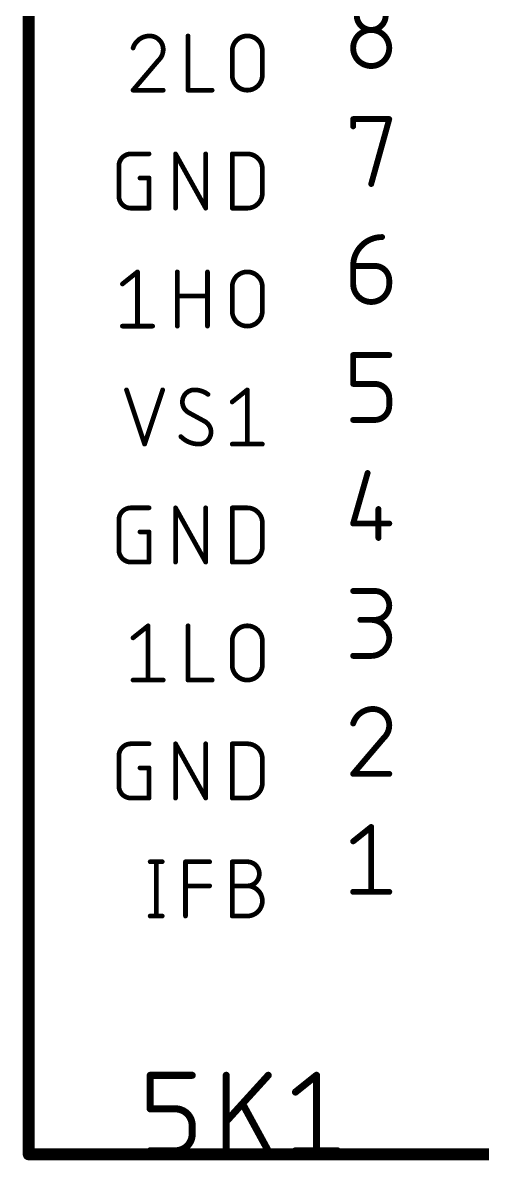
# Model space of a CAD drawing. Extents: x -177 to 163, y -159 to 163.
# Drawn here: x 26.54 to 36.43, y -57.28 to -32.79 of the extents above; entities that cross this region are included whole.
import ezdxf

# ---------------------------------------------------------------- set-up
doc = ezdxf.new("R2010")
doc.units = 0
for name, color, linetype in [('94', 12, 'CONTINUOUS'), ('95', 251, 'CONTINUOUS'), ('96', 251, 'CONTINUOUS')]:
    doc.layers.add(name, color=color, linetype=linetype)

msp = doc.modelspace()

# ---------------------------------------------------------------- linework, layer by layer
at = {"layer": '94'}
for points, const_width in [([(26.67, -3.81), (26.67, -57.15)], 0.254), ([(30.0998, -33.0708), (30.0998, -34.2392)], 0.1016), ([(29.4682, -33.5901), (28.9165, -34.2392)], 0.1016), ([(31.0501, -33.9146), (31.0501, -33.3954)], 0.1016), ([(31.6992, -33.3954), (31.6992, -33.9146)], 0.1016), ([(28.9165, -34.2392), (29.5656, -34.2392)], 0.1016), ([(30.0998, -34.2392), (30.6191, -34.2392)], 0.1016), ([(28.8713, -35.6108), (29.2608, -35.6108)], 0.1016), ([(29.8309, -36.7792), (29.8309, -35.6108)], 0.1016), ([(29.8309, -35.6108), (30.48, -36.7792)], 0.1016), ([(30.48, -36.7792), (30.48, -35.6108)], 0.1016), ([(31.0501, -36.7792), (31.0501, -35.6108)], 0.1016), ([(31.0501, -35.6108), (31.3746, -35.6108)], 0.1016), ([(28.6117, -36.5196), (28.6117, -35.8704)], 0.1016), ([(31.6992, -35.9354), (31.6992, -36.4546)], 0.1016), ([(29.0661, -36.1301), (29.2608, -36.1301)], 0.1016), ([(29.2608, -36.1301), (29.2608, -36.7792)], 0.1016), ([(29.2608, -36.7792), (28.8713, -36.7792)], 0.1016), ([(31.3746, -36.7792), (31.0501, -36.7792)], 0.1016), ([(28.6879, -38.4104), (29.0125, -38.1508)], 0.1016), ([(29.0125, -38.1508), (29.0125, -39.3192)], 0.1016), ([(29.869, -39.3192), (29.869, -38.1508)], 0.1016), ([(30.5181, -38.1508), (30.5181, -39.3192)], 0.1016), ([(31.0501, -38.9946), (31.0501, -38.4754)], 0.1016), ([(31.6992, -38.4754), (31.6992, -38.9946)], 0.1016), ([(29.869, -38.6701), (30.5181, -38.6701)], 0.1016), ([(28.6879, -39.3192), (29.337, -39.3192)], 0.1016), ([(28.7754, -40.6908), (29.1649, -41.8592)], 0.1016), ([(29.1649, -41.8592), (29.5543, -40.6908)], 0.1016), ([(31.0501, -40.9504), (31.3746, -40.6908)], 0.1016), ([(31.3746, -40.6908), (31.3746, -41.8592)], 0.1016), ([(30.4645, -41.3724), (30.1075, -41.1776)], 0.1016), ([(31.0501, -41.8592), (31.6992, -41.8592)], 0.1016), ([(28.8713, -43.2308), (29.2608, -43.2308)], 0.1016), ([(29.8309, -44.3992), (29.8309, -43.2308)], 0.1016), ([(29.8309, -43.2308), (30.48, -44.3992)], 0.1016), ([(30.48, -44.3992), (30.48, -43.2308)], 0.1016), ([(31.0501, -44.3992), (31.0501, -43.2308)], 0.1016), ([(31.0501, -43.2308), (31.3746, -43.2308)], 0.1016), ([(28.6117, -44.1396), (28.6117, -43.4904)], 0.1016), ([(31.6992, -43.5554), (31.6992, -44.0746)], 0.1016), ([(29.0661, -43.7501), (29.2608, -43.7501)], 0.1016), ([(29.2608, -43.7501), (29.2608, -44.3992)], 0.1016), ([(29.2608, -44.3992), (28.8713, -44.3992)], 0.1016), ([(31.3746, -44.3992), (31.0501, -44.3992)], 0.1016), ([(28.9165, -46.0304), (29.241, -45.7708)], 0.1016), ([(29.241, -45.7708), (29.241, -46.9392)], 0.1016), ([(30.0998, -45.7708), (30.0998, -46.9392)], 0.1016), ([(31.0501, -46.6146), (31.0501, -46.0954)], 0.1016), ([(31.6992, -46.0954), (31.6992, -46.6146)], 0.1016), ([(28.9165, -46.9392), (29.5656, -46.9392)], 0.1016), ([(30.0998, -46.9392), (30.6191, -46.9392)], 0.1016), ([(28.8713, -48.3108), (29.2608, -48.3108)], 0.1016), ([(29.8309, -49.4792), (29.8309, -48.3108)], 0.1016), ([(29.8309, -48.3108), (30.48, -49.4792)], 0.1016), ([(30.48, -49.4792), (30.48, -48.3108)], 0.1016), ([(31.0501, -49.4792), (31.0501, -48.3108)], 0.1016), ([(31.0501, -48.3108), (31.3746, -48.3108)], 0.1016), ([(28.6117, -49.2196), (28.6117, -48.5704)], 0.1016), ([(31.6992, -48.6354), (31.6992, -49.1546)], 0.1016), ([(29.0661, -48.8301), (29.2608, -48.8301)], 0.1016), ([(29.2608, -48.8301), (29.2608, -49.4792)], 0.1016), ([(29.2608, -49.4792), (28.8713, -49.4792)], 0.1016), ([(31.3746, -49.4792), (31.0501, -49.4792)], 0.1016), ([(29.2848, -50.8508), (29.5444, -50.8508)], 0.1016), ([(29.4146, -50.8508), (29.4146, -52.0192)], 0.1016), ([(30.0448, -52.0192), (30.0448, -50.8508)], 0.1016), ([(30.0448, -50.8508), (30.5641, -50.8508)], 0.1016), ([(31.0501, -52.0192), (31.0501, -50.8508)], 0.1016), ([(31.0501, -50.8508), (31.3746, -50.8508)], 0.1016), ([(30.0448, -51.3701), (30.5641, -51.3701)], 0.1016), ([(31.0501, -51.3701), (31.3746, -51.3701)], 0.1016), ([(29.2848, -52.0192), (29.5444, -52.0192)], 0.1016), ([(31.3746, -52.0192), (31.0501, -52.0192)], 0.1016), ([(26.67, -57.15), (36.83, -57.15)], 0.254)]:
    msp.add_lwpolyline(points, dxfattribs=dict(at, const_width=const_width))
for points, const_width in [([(29.2735, -33.0708, 0.3252), (28.9165, -33.3304)], 0.1016), ([(29.5656, -33.3629, 0.4142), (29.2735, -33.0708)], 0.1016), ([(29.2735, -33.0454, 1), (29.2735, -33.0962)], 0.0508), ([(29.2735, -33.0962, 1), (29.2735, -33.0454)], 0.0508), ([(30.1253, -33.0708, 1), (30.0744, -33.0708)], 0.0508), ([(31.6992, -33.3954, 1), (31.0501, -33.3954)], 0.1016), ([(28.8923, -33.3226, 1), (28.9407, -33.3383)], 0.0508), ([(29.4682, -33.5901, 0.2053), (29.5656, -33.3629)], 0.1016), ([(29.4507, -33.5717, 1), (29.4858, -33.6085)], 0.0508), ([(29.4876, -33.6065, 1), (29.4489, -33.5736)], 0.0508), ([(29.591, -33.3629, 1), (29.5402, -33.3629)], 0.0508), ([(29.5402, -33.3629, 1), (29.591, -33.3629)], 0.0508), ([(31.0755, -33.3954, 1), (31.0247, -33.3954)], 0.0508), ([(31.0247, -33.3954, 1), (31.0755, -33.3954)], 0.0508), ([(31.7246, -33.3954, 1), (31.6738, -33.3954)], 0.0508), ([(31.6738, -33.3954, 1), (31.7246, -33.3954)], 0.0508), ([(31.0501, -33.9146, 1), (31.6992, -33.9146)], 0.1016), ([(31.0755, -33.9146, 1), (31.0247, -33.9146)], 0.0508), ([(31.0247, -33.9146, 1), (31.0755, -33.9146)], 0.0508), ([(31.7246, -33.9146, 1), (31.6738, -33.9146)], 0.0508), ([(31.6738, -33.9146, 1), (31.7246, -33.9146)], 0.0508), ([(28.8971, -34.2227, 1), (28.9358, -34.2557)], 0.0508), ([(28.9165, -34.2138, 1), (28.9165, -34.2646)], 0.0508), ([(29.5656, -34.2646, 1), (29.5656, -34.2138)], 0.0508), ([(30.0998, -34.2138, 1), (30.0998, -34.2646)], 0.0508), ([(30.0744, -34.2392, 1), (30.1253, -34.2392)], 0.0508), ([(30.6191, -34.2646, 1), (30.6191, -34.2138)], 0.0508), ([(28.8713, -35.6108, 0.4142), (28.6117, -35.8704)], 0.1016), ([(28.8713, -35.5854, 1), (28.8713, -35.6362)], 0.0508), ([(28.8713, -35.6362, 1), (28.8713, -35.5854)], 0.0508), ([(29.2608, -35.6362, 1), (29.2608, -35.5854)], 0.0508), ([(29.8563, -35.6108, 1), (29.8055, -35.6108)], 0.0508), ([(29.8531, -35.5985, 1), (29.8087, -35.6231)], 0.0508), ([(30.5054, -35.6108, 1), (30.4546, -35.6108)], 0.0508), ([(31.0755, -35.6108, 1), (31.0247, -35.6108)], 0.0508), ([(31.0501, -35.5854, 1), (31.0501, -35.6362)], 0.0508), ([(31.6992, -35.9354, 0.4142), (31.3746, -35.6108)], 0.1016), ([(31.3746, -35.5854, 1), (31.3746, -35.6362)], 0.0508), ([(31.3746, -35.6362, 1), (31.3746, -35.5854)], 0.0508), ([(28.6371, -35.8704, 1), (28.5863, -35.8704)], 0.0508), ([(28.5863, -35.8704, 1), (28.6371, -35.8704)], 0.0508), ([(31.7246, -35.9354, 1), (31.6738, -35.9354)], 0.0508), ([(31.6738, -35.9354, 1), (31.7246, -35.9354)], 0.0508), ([(29.0661, -36.1047, 1), (29.0661, -36.1555)], 0.0508), ([(29.2862, -36.1301, 1), (29.2354, -36.1301)], 0.0508), ([(29.2608, -36.1555, 1), (29.2608, -36.1047)], 0.0508), ([(28.6117, -36.5196, 0.4142), (28.8713, -36.7792)], 0.1016), ([(28.6371, -36.5196, 1), (28.5863, -36.5196)], 0.0508), ([(31.3746, -36.7792, 0.4142), (31.6992, -36.4546)], 0.1016), ([(31.7246, -36.4546, 1), (31.6738, -36.4546)], 0.0508), ([(31.6738, -36.4546, 1), (31.7246, -36.4546)], 0.0508), ([(28.5863, -36.5196, 1), (28.6371, -36.5196)], 0.0508), ([(28.8713, -36.7538, 1), (28.8713, -36.8046)], 0.0508), ([(28.8713, -36.8046, 1), (28.8713, -36.7538)], 0.0508), ([(29.2608, -36.8046, 1), (29.2608, -36.7538)], 0.0508), ([(31.0501, -36.7538, 1), (31.0501, -36.8046)], 0.0508), ([(31.3746, -36.7538, 1), (31.3746, -36.8046)], 0.0508), ([(31.3746, -36.8046, 1), (31.3746, -36.7538)], 0.0508), ([(29.2354, -36.7792, 1), (29.2862, -36.7792)], 0.0508), ([(29.8055, -36.7792, 1), (29.8563, -36.7792)], 0.0508), ([(30.4546, -36.7792, 1), (30.5054, -36.7792)], 0.0508), ([(30.4578, -36.7915, 1), (30.5022, -36.7669)], 0.0508), ([(31.0247, -36.7792, 1), (31.0755, -36.7792)], 0.0508), ([(29.0379, -38.1508, 1), (28.987, -38.1508)], 0.0508), ([(29.0283, -38.1706, 1), (28.9966, -38.131)], 0.0508), ([(29.8944, -38.1508, 1), (29.8436, -38.1508)], 0.0508), ([(30.5435, -38.1508, 1), (30.4927, -38.1508)], 0.0508), ([(31.6992, -38.4754, 1), (31.0501, -38.4754)], 0.1016), ([(28.672, -38.3906, 1), (28.7038, -38.4303)], 0.0508), ([(31.0755, -38.4754, 1), (31.0247, -38.4754)], 0.0508), ([(31.7246, -38.4754, 1), (31.6738, -38.4754)], 0.0508), ([(29.869, -38.6447, 1), (29.869, -38.6955)], 0.0508), ([(30.5181, -38.6955, 1), (30.5181, -38.6447)], 0.0508), ([(31.0247, -38.4754, 1), (31.0755, -38.4754)], 0.0508), ([(31.6738, -38.4754, 1), (31.7246, -38.4754)], 0.0508), ([(31.0501, -38.9946, 1), (31.6992, -38.9946)], 0.1016), ([(31.0755, -38.9946, 1), (31.0247, -38.9946)], 0.0508), ([(31.0247, -38.9946, 1), (31.0755, -38.9946)], 0.0508), ([(31.7246, -38.9946, 1), (31.6738, -38.9946)], 0.0508), ([(31.6738, -38.9946, 1), (31.7246, -38.9946)], 0.0508), ([(28.6879, -39.2938, 1), (28.6879, -39.3446)], 0.0508), ([(28.987, -39.3192, 1), (29.0379, -39.3192)], 0.0508), ([(29.337, -39.3446, 1), (29.337, -39.2938)], 0.0508), ([(29.8436, -39.3192, 1), (29.8944, -39.3192)], 0.0508), ([(30.4927, -39.3192, 1), (30.5435, -39.3192)], 0.0508), ([(28.7995, -40.6828, 1), (28.7513, -40.6988)], 0.0508), ([(29.5784, -40.6988, 1), (29.5302, -40.6828)], 0.0508), ([(30.2373, -40.6908, 0.4142), (29.9776, -40.9504)], 0.1016), ([(30.5294, -40.7882, 0.1623), (30.2373, -40.6908)], 0.1016), ([(30.2373, -40.6654, 1), (30.2373, -40.7162)], 0.0508), ([(30.2373, -40.7162, 1), (30.2373, -40.6654)], 0.0508), ([(31.4, -40.6908, 1), (31.3492, -40.6908)], 0.0508), ([(31.3905, -40.7106, 1), (31.3588, -40.671)], 0.0508), ([(30.5142, -40.8085, 1), (30.5446, -40.7678)], 0.0508), ([(29.9776, -40.9504, 0.2656), (30.1075, -41.1776)], 0.1016), ([(30.003, -40.9504, 1), (29.9522, -40.9504)], 0.0508), ([(29.9522, -40.9504, 1), (30.003, -40.9504)], 0.0508), ([(30.1196, -41.1553, 1), (30.0953, -41.1999)], 0.0508), ([(30.0946, -41.1995, 1), (30.1204, -41.1558)], 0.0508), ([(31.0342, -40.9306, 1), (31.066, -40.9703)], 0.0508), ([(30.5943, -41.5996, 0.2656), (30.4645, -41.3724)], 0.1016), ([(30.4774, -41.3505, 1), (30.4516, -41.3943)], 0.0508), ([(30.4523, -41.3947, 1), (30.4766, -41.3501)], 0.0508), ([(30.3347, -41.8592, 0.4142), (30.5943, -41.5996)], 0.1016), ([(30.6197, -41.5996, 1), (30.5689, -41.5996)], 0.0508), ([(30.5689, -41.5996, 1), (30.6197, -41.5996)], 0.0508), ([(29.1408, -41.8512, 1), (29.1889, -41.8672)], 0.0508), ([(29.1408, -41.8672, 1), (29.1889, -41.8512)], 0.0508), ([(29.9452, -41.6969, 0.2), (30.3347, -41.8592)], 0.1016), ([(29.9632, -41.679, 1), (29.9272, -41.7148)], 0.0508), ([(30.3347, -41.8338, 1), (30.3347, -41.8846)], 0.0508), ([(30.3347, -41.8846, 1), (30.3347, -41.8338)], 0.0508), ([(31.0501, -41.8338, 1), (31.0501, -41.8846)], 0.0508), ([(31.3492, -41.8592, 1), (31.4, -41.8592)], 0.0508), ([(31.6992, -41.8846, 1), (31.6992, -41.8338)], 0.0508), ([(28.8713, -43.2308, 0.4142), (28.6117, -43.4904)], 0.1016), ([(28.8713, -43.2054, 1), (28.8713, -43.2562)], 0.0508), ([(28.8713, -43.2562, 1), (28.8713, -43.2054)], 0.0508), ([(29.2608, -43.2562, 1), (29.2608, -43.2054)], 0.0508), ([(29.8563, -43.2308, 1), (29.8055, -43.2308)], 0.0508), ([(29.8531, -43.2185, 1), (29.8087, -43.2431)], 0.0508), ([(30.5054, -43.2308, 1), (30.4546, -43.2308)], 0.0508), ([(31.0755, -43.2308, 1), (31.0247, -43.2308)], 0.0508), ([(31.0501, -43.2054, 1), (31.0501, -43.2562)], 0.0508), ([(31.6992, -43.5554, 0.4142), (31.3746, -43.2308)], 0.1016), ([(31.3746, -43.2054, 1), (31.3746, -43.2562)], 0.0508), ([(31.3746, -43.2562, 1), (31.3746, -43.2054)], 0.0508), ([(28.6371, -43.4904, 1), (28.5863, -43.4904)], 0.0508), ([(28.5863, -43.4904, 1), (28.6371, -43.4904)], 0.0508), ([(31.7246, -43.5554, 1), (31.6738, -43.5554)], 0.0508), ([(31.6738, -43.5554, 1), (31.7246, -43.5554)], 0.0508), ([(29.0661, -43.7247, 1), (29.0661, -43.7755)], 0.0508), ([(29.2862, -43.7501, 1), (29.2354, -43.7501)], 0.0508), ([(29.2608, -43.7755, 1), (29.2608, -43.7247)], 0.0508), ([(31.3746, -44.3992, 0.4142), (31.6992, -44.0746)], 0.1016), ([(31.7246, -44.0746, 1), (31.6738, -44.0746)], 0.0508), ([(31.6738, -44.0746, 1), (31.7246, -44.0746)], 0.0508), ([(28.6117, -44.1396, 0.4142), (28.8713, -44.3992)], 0.1016), ([(28.6371, -44.1396, 1), (28.5863, -44.1396)], 0.0508), ([(28.5863, -44.1396, 1), (28.6371, -44.1396)], 0.0508), ([(28.8713, -44.3738, 1), (28.8713, -44.4246)], 0.0508), ([(28.8713, -44.4246, 1), (28.8713, -44.3738)], 0.0508), ([(29.2354, -44.3992, 1), (29.2862, -44.3992)], 0.0508), ([(29.2608, -44.4246, 1), (29.2608, -44.3738)], 0.0508), ([(29.8055, -44.3992, 1), (29.8563, -44.3992)], 0.0508), ([(30.4546, -44.3992, 1), (30.5054, -44.3992)], 0.0508), ([(30.4578, -44.4115, 1), (30.5022, -44.3869)], 0.0508), ([(31.0501, -44.3738, 1), (31.0501, -44.4246)], 0.0508), ([(31.0247, -44.3992, 1), (31.0755, -44.3992)], 0.0508), ([(31.3746, -44.3738, 1), (31.3746, -44.4246)], 0.0508), ([(31.3746, -44.4246, 1), (31.3746, -44.3738)], 0.0508), ([(29.2664, -45.7708, 1), (29.2156, -45.7708)], 0.0508), ([(29.2569, -45.7906, 1), (29.2252, -45.751)], 0.0508), ([(30.1253, -45.7708, 1), (30.0744, -45.7708)], 0.0508), ([(31.6992, -46.0954, 1), (31.0501, -46.0954)], 0.1016), ([(28.9006, -46.0106, 1), (28.9324, -46.0503)], 0.0508), ([(31.0755, -46.0954, 1), (31.0247, -46.0954)], 0.0508), ([(31.0247, -46.0954, 1), (31.0755, -46.0954)], 0.0508), ([(31.7246, -46.0954, 1), (31.6738, -46.0954)], 0.0508), ([(31.6738, -46.0954, 1), (31.7246, -46.0954)], 0.0508), ([(31.0501, -46.6146, 1), (31.6992, -46.6146)], 0.1016), ([(31.0755, -46.6146, 1), (31.0247, -46.6146)], 0.0508), ([(31.0247, -46.6146, 1), (31.0755, -46.6146)], 0.0508), ([(31.7246, -46.6146, 1), (31.6738, -46.6146)], 0.0508), ([(31.6738, -46.6146, 1), (31.7246, -46.6146)], 0.0508), ([(28.9165, -46.9138, 1), (28.9165, -46.9646)], 0.0508), ([(29.2156, -46.9392, 1), (29.2664, -46.9392)], 0.0508), ([(29.5656, -46.9646, 1), (29.5656, -46.9138)], 0.0508), ([(30.0998, -46.9138, 1), (30.0998, -46.9646)], 0.0508), ([(30.0744, -46.9392, 1), (30.1253, -46.9392)], 0.0508), ([(30.6191, -46.9646, 1), (30.6191, -46.9138)], 0.0508), ([(28.8713, -48.3108, 0.4142), (28.6117, -48.5704)], 0.1016), ([(28.8713, -48.2854, 1), (28.8713, -48.3362)], 0.0508), ([(28.8713, -48.3362, 1), (28.8713, -48.2854)], 0.0508), ([(29.2608, -48.3362, 1), (29.2608, -48.2854)], 0.0508), ([(29.8563, -48.3108, 1), (29.8055, -48.3108)], 0.0508), ([(29.8531, -48.2985, 1), (29.8087, -48.3231)], 0.0508), ([(30.5054, -48.3108, 1), (30.4546, -48.3108)], 0.0508), ([(31.0755, -48.3108, 1), (31.0247, -48.3108)], 0.0508), ([(31.0501, -48.2854, 1), (31.0501, -48.3362)], 0.0508), ([(31.6992, -48.6354, 0.4142), (31.3746, -48.3108)], 0.1016), ([(31.3746, -48.2854, 1), (31.3746, -48.3362)], 0.0508), ([(31.3746, -48.3362, 1), (31.3746, -48.2854)], 0.0508), ([(28.6371, -48.5704, 1), (28.5863, -48.5704)], 0.0508), ([(28.5863, -48.5704, 1), (28.6371, -48.5704)], 0.0508), ([(31.7246, -48.6354, 1), (31.6738, -48.6354)], 0.0508), ([(31.6738, -48.6354, 1), (31.7246, -48.6354)], 0.0508), ([(29.0661, -48.8047, 1), (29.0661, -48.8555)], 0.0508), ([(29.2862, -48.8301, 1), (29.2354, -48.8301)], 0.0508), ([(29.2608, -48.8555, 1), (29.2608, -48.8047)], 0.0508), ([(28.6117, -49.2196, 0.4142), (28.8713, -49.4792)], 0.1016), ([(28.6371, -49.2196, 1), (28.5863, -49.2196)], 0.0508), ([(28.5863, -49.2196, 1), (28.6371, -49.2196)], 0.0508), ([(31.3746, -49.4792, 0.4142), (31.6992, -49.1546)], 0.1016), ([(31.7246, -49.1546, 1), (31.6738, -49.1546)], 0.0508), ([(31.6738, -49.1546, 1), (31.7246, -49.1546)], 0.0508), ([(28.8713, -49.4538, 1), (28.8713, -49.5046)], 0.0508), ([(28.8713, -49.5046, 1), (28.8713, -49.4538)], 0.0508), ([(29.2354, -49.4792, 1), (29.2862, -49.4792)], 0.0508), ([(29.2608, -49.5046, 1), (29.2608, -49.4538)], 0.0508), ([(29.8055, -49.4792, 1), (29.8563, -49.4792)], 0.0508), ([(30.4546, -49.4792, 1), (30.5054, -49.4792)], 0.0508), ([(30.4578, -49.4915, 1), (30.5022, -49.4669)], 0.0508), ([(31.0501, -49.4538, 1), (31.0501, -49.5046)], 0.0508), ([(31.0247, -49.4792, 1), (31.0755, -49.4792)], 0.0508), ([(31.3746, -49.4538, 1), (31.3746, -49.5046)], 0.0508), ([(31.3746, -49.5046, 1), (31.3746, -49.4538)], 0.0508), ([(29.2848, -50.8254, 1), (29.2848, -50.8762)], 0.0508), ([(29.44, -50.8508, 1), (29.3892, -50.8508)], 0.0508), ([(29.5444, -50.8762, 1), (29.5444, -50.8254)], 0.0508), ([(30.0702, -50.8508, 1), (30.0194, -50.8508)], 0.0508), ([(30.0448, -50.8254, 1), (30.0448, -50.8762)], 0.0508), ([(30.5641, -50.8762, 1), (30.5641, -50.8254)], 0.0508), ([(31.0755, -50.8508, 1), (31.0247, -50.8508)], 0.0508), ([(31.0501, -50.8254, 1), (31.0501, -50.8762)], 0.0508), ([(31.3746, -51.3701, 1), (31.3746, -50.8508)], 0.1016), ([(31.3746, -50.8254, 1), (31.3746, -50.8762)], 0.0508), ([(31.3746, -50.8762, 1), (31.3746, -50.8254)], 0.0508), ([(30.0448, -51.3447, 1), (30.0448, -51.3955)], 0.0508), ([(30.5641, -51.3955, 1), (30.5641, -51.3447)], 0.0508), ([(31.0501, -51.3447, 1), (31.0501, -51.3955)], 0.0508), ([(31.3746, -52.0192, 1), (31.3746, -51.3701)], 0.1016), ([(31.3746, -51.3447, 1), (31.3746, -51.3955)], 0.0508), ([(31.3746, -51.3447, 1), (31.3746, -51.3955)], 0.0508), ([(31.3746, -51.3955, 1), (31.3746, -51.3447)], 0.0508), ([(29.2848, -51.9938, 1), (29.2848, -52.0446)], 0.0508), ([(29.3892, -52.0192, 1), (29.44, -52.0192)], 0.0508), ([(29.5444, -52.0446, 1), (29.5444, -51.9938)], 0.0508), ([(30.0194, -52.0192, 1), (30.0702, -52.0192)], 0.0508), ([(31.0501, -51.9938, 1), (31.0501, -52.0446)], 0.0508), ([(31.0247, -52.0192, 1), (31.0755, -52.0192)], 0.0508), ([(31.3746, -51.9938, 1), (31.3746, -52.0446)], 0.0508), ([(31.3746, -52.0446, 1), (31.3746, -51.9938)], 0.0508), ([(26.67, -57.0865, 1), (26.67, -57.2135)], 0.127), ([(26.6065, -57.15, 1), (26.7335, -57.15)], 0.127)]:
    msp.add_lwpolyline(points, format="xyb", dxfattribs=dict(at, const_width=const_width))
at = {"layer": '95'}
for points, const_width in [([(33.7312, -32.6319, 1), (34.3521, -32.6319)], 0.127), ([(34.4297, -33.3304, 1), (33.6536, -33.3304)], 0.127), ([(33.6853, -33.3304, 1), (33.6218, -33.3304)], 0.0635), ([(33.6218, -33.3304, 1), (33.6853, -33.3304)], 0.0635), ([(33.6536, -33.3304, 1), (34.4297, -33.3304)], 0.127), ([(34.3979, -33.3304, 1), (34.4614, -33.3304)], 0.0635), ([(34.4615, -33.3304, 1), (34.398, -33.3304)], 0.0635), ([(33.6853, -34.8615, 1), (33.6218, -34.8615)], 0.0635), ([(33.6536, -34.8297, 1), (33.6536, -34.8933)], 0.0635), ([(33.6218, -35.0167, 1), (33.6853, -35.0167)], 0.0635), ([(34.4603, -34.87, 1), (34.3991, -34.853)], 0.0635), ([(34.4297, -34.8933, 1), (34.4297, -34.8297)], 0.0635), ([(34.0111, -36.25, 1), (34.0722, -36.267)], 0.0635), ([(34.2745, -37.4015, 0.4142), (33.6536, -38.0224)], 0.127), ([(34.2745, -37.4332, 1), (34.2745, -37.3697)], 0.0635), ([(33.6853, -38.0224, 1), (33.6218, -38.0224)], 0.0635), ([(33.6536, -37.9906, 1), (33.6536, -38.0541)], 0.0635), ([(34.1193, -37.9906, 1), (34.1193, -38.0541)], 0.0635), ([(34.4297, -38.3328, 0.4142), (34.1193, -38.0224)], 0.127), ([(34.1193, -38.0541, 1), (34.1193, -37.9906)], 0.0635), ([(33.6218, -38.0224, 1), (33.6853, -38.0224)], 0.0635), ([(33.6853, -38.4104, 1), (33.6218, -38.4104)], 0.0635), ([(33.6218, -38.4104, 1), (33.6853, -38.4104)], 0.0635), ([(33.6536, -38.4104, 1), (34.4297, -38.4104)], 0.127), ([(34.4615, -38.3328, 1), (34.398, -38.3328)], 0.0635), ([(34.398, -38.3328, 1), (34.4615, -38.3328)], 0.0635), ([(34.4615, -38.4104, 1), (34.398, -38.4104)], 0.0635), ([(34.398, -38.4104, 1), (34.4615, -38.4104)], 0.0635), ([(33.6853, -39.9415, 1), (33.6218, -39.9415)], 0.0635), ([(33.6536, -39.9098, 1), (33.6536, -39.9733)], 0.0635), ([(34.4297, -39.9733, 1), (34.4297, -39.9098)], 0.0635), ([(33.6218, -40.5624, 1), (33.6853, -40.5624)], 0.0635), ([(33.6536, -40.5306, 1), (33.6536, -40.5941)], 0.0635), ([(34.1193, -40.5306, 1), (34.1193, -40.5941)], 0.0635), ([(34.4297, -40.8728, 0.4142), (34.1193, -40.5624)], 0.127), ([(34.1193, -40.5941, 1), (34.1193, -40.5306)], 0.0635), ([(34.4615, -40.8728, 1), (34.398, -40.8728)], 0.0635), ([(34.398, -40.8728, 1), (34.4615, -40.8728)], 0.0635), ([(34.1193, -41.3385, 0.4142), (34.4297, -41.0281)], 0.127), ([(34.4615, -41.0281, 1), (34.398, -41.0281)], 0.0635), ([(34.398, -41.0281, 1), (34.4615, -41.0281)], 0.0635), ([(33.6536, -41.3068, 1), (33.6536, -41.3703)], 0.0635), ([(34.1193, -41.3068, 1), (34.1193, -41.3703)], 0.0635), ([(34.1193, -41.3703, 1), (34.1193, -41.3068)], 0.0635), ([(33.9946, -42.4902, 1), (33.9335, -42.4728)], 0.0635), ([(34.2286, -43.2576, 1), (34.1651, -43.2576)], 0.0635), ([(33.6536, -43.5363, 1), (33.6536, -43.5998)], 0.0635), ([(33.6231, -43.5593, 1), (33.6841, -43.5768)], 0.0635), ([(34.4297, -43.5998, 1), (34.4297, -43.5363)], 0.0635), ([(34.1651, -43.8785, 1), (34.2286, -43.8785)], 0.0635), ([(33.6536, -44.9898, 1), (33.6536, -45.0533)], 0.0635), ([(34.1193, -45.6424, 1), (34.1193, -45.0215)], 0.127), ([(34.1193, -44.9898, 1), (34.1193, -45.0533)], 0.0635), ([(34.1193, -45.0533, 1), (34.1193, -44.9898)], 0.0635), ([(33.8088, -45.6106, 1), (33.8088, -45.6741)], 0.0635), ([(34.0416, -45.6106, 1), (34.0416, -45.6741)], 0.0635), ([(34.0416, -46.4185, 1), (34.0416, -45.6424)], 0.127), ([(34.1193, -45.6106, 1), (34.1193, -45.6741)], 0.0635), ([(34.1193, -45.6741, 1), (34.1193, -45.6106)], 0.0635), ([(33.6536, -46.3867, 1), (33.6536, -46.4503)], 0.0635), ([(34.0416, -46.3867, 1), (34.0416, -46.4503)], 0.0635), ([(34.0416, -46.4503, 1), (34.0416, -46.3867)], 0.0635), ([(34.0804, -47.5615, 0.3252), (33.6536, -47.8719)], 0.127), ([(34.0804, -47.5297, 1), (34.0804, -47.5933)], 0.0635), ([(34.4297, -47.9108, 0.4142), (34.0804, -47.5615)], 0.127), ([(34.0805, -47.5932, 1), (34.0804, -47.5298)], 0.0635), ([(33.6234, -47.8622, 1), (33.6838, -47.8817)], 0.0635), ([(34.3133, -48.1824, 0.2053), (34.4297, -47.9108)], 0.127), ([(34.4614, -47.9107, 1), (34.398, -47.9108)], 0.0635), ([(34.398, -47.9108, 1), (34.4615, -47.9108)], 0.0635), ([(34.2914, -48.1594, 1), (34.3352, -48.2054)], 0.0635), ([(34.3375, -48.203, 1), (34.2891, -48.1618)], 0.0635), ([(33.6536, -48.9267, 1), (33.6536, -48.9903)], 0.0635), ([(33.6294, -48.9379, 1), (33.6778, -48.9791)], 0.0635), ([(34.4297, -48.9903, 1), (34.4297, -48.9267)], 0.0635), ([(34.0734, -50.1015, 1), (34.0099, -50.1015)], 0.0635), ([(34.0615, -50.1263, 1), (34.0218, -50.0767)], 0.0635), ([(33.6338, -50.3872, 1), (33.6734, -50.4367)], 0.0635), ([(33.6536, -51.4667, 1), (33.6536, -51.5303)], 0.0635), ([(34.0099, -51.4985, 1), (34.0734, -51.4985)], 0.0635), ([(34.4297, -51.5303, 1), (34.4297, -51.4667)], 0.0635)]:
    msp.add_lwpolyline(points, format="xyb", dxfattribs=dict(at, const_width=const_width))
at = {"layer": '95', "const_width": 0.127}
for points in [[(33.6536, -35.0167), (33.6536, -34.8615)], [(33.6536, -34.8615), (34.4297, -34.8615)], [(34.4297, -34.8615), (34.0416, -36.2585)], [(33.6536, -38.0224), (34.1193, -38.0224)], [(33.6536, -38.4104), (33.6536, -38.0224)], [(34.4297, -38.3328), (34.4297, -38.4104)], [(33.6536, -40.5624), (33.6536, -39.9415)], [(33.6536, -39.9415), (34.4297, -39.9415)], [(34.1193, -40.5624), (33.6536, -40.5624)], [(34.4297, -41.0281), (34.4297, -40.8728)], [(33.6536, -41.3385), (34.1193, -41.3385)], [(33.964, -42.4815), (33.6536, -43.5681)], [(34.1969, -43.2576), (34.1969, -43.8785)], [(33.6536, -43.5681), (34.4297, -43.5681)], [(33.6536, -45.0215), (34.1193, -45.0215)], [(34.1193, -45.6424), (33.8088, -45.6424)], [(33.6536, -46.4185), (34.0416, -46.4185)], [(34.3133, -48.1824), (33.6536, -48.9585)], [(33.6536, -48.9585), (34.4297, -48.9585)], [(33.6536, -50.4119), (34.0416, -50.1015)], [(34.0416, -50.1015), (34.0416, -51.4985)], [(33.6536, -51.4985), (34.4297, -51.4985)]]:
    msp.add_lwpolyline(points, dxfattribs=at)
at = {"layer": '96', "const_width": 0.1524}
for points in [[(29.2862, -56.1707), (29.2862, -55.4482)], [(29.2862, -55.4482), (30.1893, -55.4482)], [(30.9225, -57.0738), (30.9225, -55.4482)], [(31.8256, -55.4482), (30.9225, -56.4416)], [(32.4124, -55.8094), (32.864, -55.4482)], [(32.864, -55.4482), (32.864, -57.0738)], [(31.8256, -57.0738), (31.2838, -56.0804)], [(29.8281, -56.1707), (29.2862, -56.1707)], [(30.1893, -56.7126), (30.1893, -56.5319)], [(29.2862, -57.0738), (29.8281, -57.0738)], [(32.4124, -57.0738), (33.3156, -57.0738)]]:
    msp.add_lwpolyline(points, dxfattribs=at)
at = {"layer": '96'}
for points, const_width in [([(29.3243, -55.4482, 1), (29.2481, -55.4482)], 0.0762), ([(29.2862, -55.4101, 1), (29.2862, -55.4863)], 0.0762), ([(30.1893, -55.4863, 1), (30.1893, -55.4101)], 0.0762), ([(30.9606, -55.4482, 1), (30.8844, -55.4482)], 0.0762), ([(31.8538, -55.4738, 1), (31.7974, -55.4226)], 0.0762), ([(32.9021, -55.4482, 1), (32.8259, -55.4482)], 0.0762), ([(32.8878, -55.478, 1), (32.8402, -55.4184)], 0.0762), ([(32.3886, -55.7797, 1), (32.4362, -55.8392)], 0.0762), ([(31.3172, -56.0621, 1), (31.2503, -56.0986)], 0.0762), ([(29.2862, -56.1326, 1), (29.2862, -56.2088)], 0.0762), ([(29.2481, -56.1707, 1), (29.3243, -56.1707)], 0.0762), ([(30.1893, -56.5319, 0.4142), (29.8281, -56.1707)], 0.1524), ([(29.8281, -56.1326, 1), (29.8281, -56.2088)], 0.0762), ([(29.8281, -56.2088, 1), (29.8281, -56.1326)], 0.0762), ([(30.2274, -56.5319, 1), (30.1512, -56.5319)], 0.0762), ([(30.1512, -56.5319, 1), (30.2274, -56.5319)], 0.0762), ([(30.8943, -56.416, 1), (30.9507, -56.4673)], 0.0762), ([(29.8281, -57.0738, 0.4142), (30.1893, -56.7126)], 0.1524), ([(30.2274, -56.7126, 1), (30.1512, -56.7126)], 0.0762), ([(30.1512, -56.7126, 1), (30.2274, -56.7126)], 0.0762), ([(29.2862, -57.0357, 1), (29.2862, -57.1119)], 0.0762), ([(29.8281, -57.0357, 1), (29.8281, -57.1119)], 0.0762), ([(29.8281, -57.1119, 1), (29.8281, -57.0357)], 0.0762), ([(30.8844, -57.0738, 1), (30.9606, -57.0738)], 0.0762), ([(31.7922, -57.092, 1), (31.8591, -57.0556)], 0.0762), ([(32.4124, -57.0357, 1), (32.4124, -57.1119)], 0.0762), ([(32.8259, -57.0738, 1), (32.9021, -57.0738)], 0.0762), ([(33.3156, -57.1119, 1), (33.3156, -57.0357)], 0.0762)]:
    msp.add_lwpolyline(points, format="xyb", dxfattribs=dict(at, const_width=const_width))

doc.saveas('drawing.dxf')
